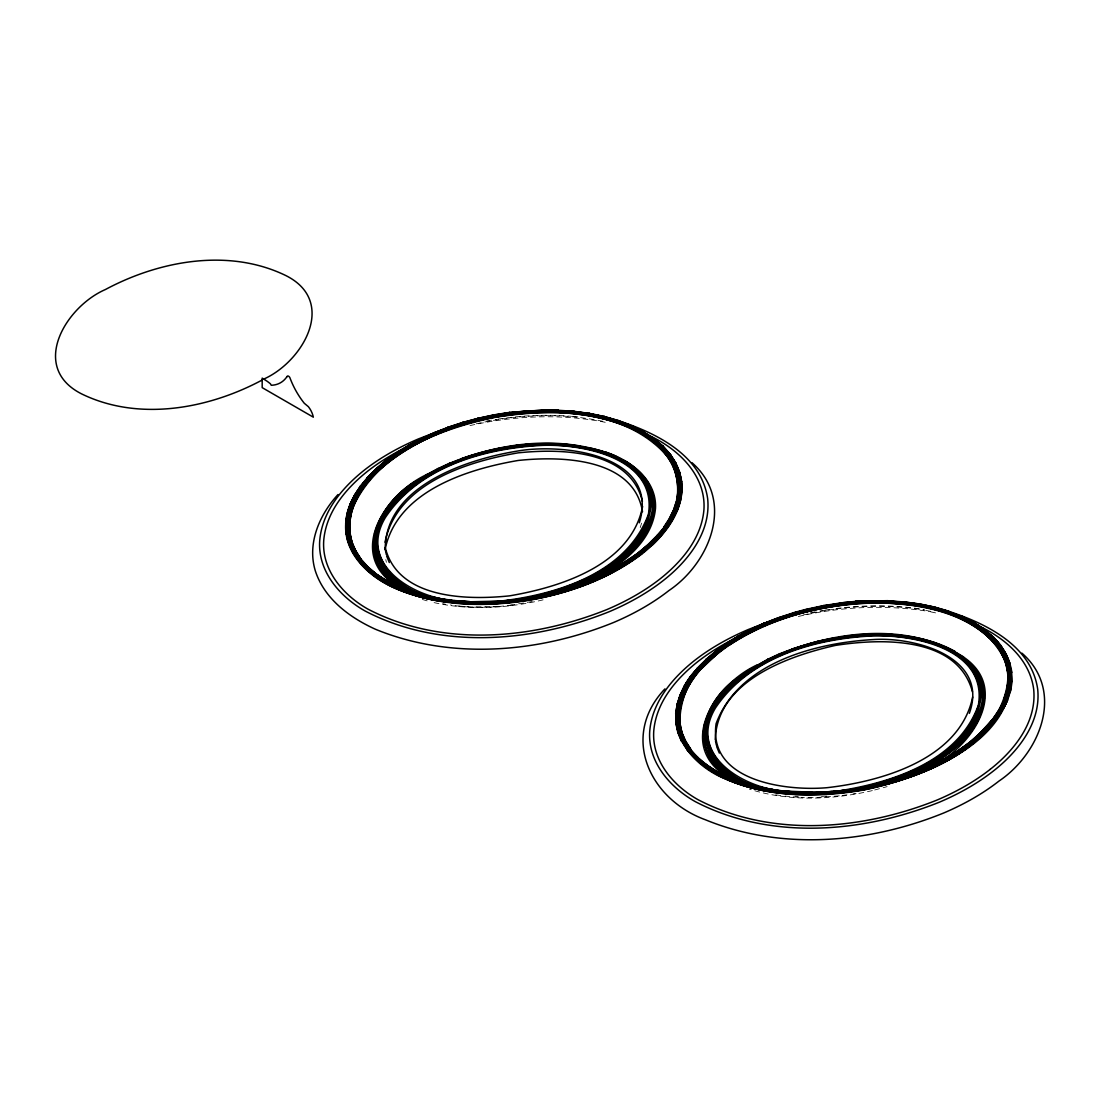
<?xml version="1.0" encoding="UTF-8"?>
<svg xmlns="http://www.w3.org/2000/svg" width="1100" height="1100" viewBox="0 0 1100 1100"><rect width="100%" height="100%" fill="white"/><g stroke="black" fill="none" stroke-linecap="round" stroke-linejoin="round"><path stroke-width="0.75" stroke-dasharray="5 3.75" d="M640.227 527.533L641.589 523.16M874.692 789.979L887.109 786.624M543.111 599.857C507.004 608.438 468.82 610.706 432.479 602.25M476.286 423.789C518.127 414.411 562.141 412.486 604.189 421.589M469.989 425.576C515.281 415.429 562.87 413.38 608.438 422.95M532.139 601.507L509.52 605.385M810.37 612.824L815.128 611.806M803.234 614.982L817.08 612.026M798.352 616.467C841.088 606.581 885.761 604.409 929.115 611.518M872.327 790.598C832.109 799.947 789.016 801.79 749.306 789.099M486.681 420.929L496.43 419.375M498.053 419.114C522.225 415.374 546.851 414.274 571.244 416.295M819.954 610.94L823.199 610.431M824.821 610.17L831.325 609.139M820.201 611.435L834.378 609.18M842.38 795.52L846.959 794.791M853.064 793.829L856.116 793.334M512.366 604.986C491.837 607.777 470.869 608.327 450.381 604.945M836.22 608.451L842.834 607.764M844.484 607.585C871.021 604.725 897.957 605.33 924.316 609.538M835.959 608.933C865.219 605.206 895.015 605.192 924.165 610.019M839.327 795.836L814.921 797.624L801.446 797.5M498.589 606.416L471.433 606.952L458.288 606.031M821.673 796.386L828.465 796.056M572.908 416.419L581.185 417.216M795.025 796.125L798.27 796.359M798.16 797.266L785.152 796.139M775.651 794.832L783.558 795.919M925.829 610.376L934.216 612.123M930.669 611.848L938.451 613.484M442.612 603.666L445.624 604.299M422.359 599.473L430.031 601.714M385.797 559.611L386.375 562.334"/><path stroke-width="1.5" d="M345.634 523.449L347.105 513.906M345.881 523.132L347.394 513.631L350.309 504.309L354.86 495M347.751 513.425C339.35 546.81 367.125 575.933 396.055 587.469C439.381 605.852 488.263 606.361 534.023 598.249M348.356 513.232C338.181 558.236 385.715 588.239 423.913 595.595M348.975 522.83C361.817 451.77 448.181 423.981 510.152 413.82C567.243 406.643 675.455 413.449 678.494 490.435M355.231 550.082C345.868 533.046 348.15 511.967 357.679 495.522M349.621 523.366L350.955 514.195M385.027 542.259C396.619 483.821 466.785 461.601 518.141 452.856C560.643 448.456 629.832 449.57 642.441 501.339M385.027 549.876C396.619 491.439 466.785 469.219 518.141 460.474C560.67 455.909 633.751 457.531 642.524 511.761M642.634 506.454C631.043 564.891 560.876 587.111 509.52 595.856C467.019 600.256 397.829 599.129 385.22 547.374M654.308 507.636C651.214 541.214 621.129 564.025 593.56 578.779M676.582 500.156L678.178 490.696M676.995 499.73C687.527 416.749 567.82 405.707 510.194 414.04C466.647 420.131 423.321 434.638 388.107 461.56C366.63 478.362 346.555 503.58 349.882 532.482M678.673 490.325L677.16 499.62L674.135 508.888M677.531 499.441L678.879 490.229L678.618 481.071L676.706 472.038M680.419 500.143C683.279 487.63 681.533 474.375 675.579 463.004M681.918 490.916C680.639 512.504 667.246 531.08 651.984 545.435M675.648 713.982L677.27 704.303M677.421 704.179C668.663 737.811 696.259 767.484 725.601 779.034C769.148 797.527 818.276 798.05 864.27 789.896C923.106 777.92 1024.196 739.062 1009.442 662.626M677.957 703.876C668.58 742.857 705.65 773.135 739.393 782.746M680.529 704.289L679.36 713.598L679.607 722.741M703.381 732.325L704.509 724.487L710.737 708.73M972.661 696.987C959.86 759.138 881.705 781.523 826.939 787.696C785.84 791.271 707.919 781.261 716.086 723.704C738.691 662.874 814.756 642.977 873.207 639.567C914.691 636.694 989.684 656.906 969.348 713.35M984.321 698.17C981.035 732.889 949.383 755.893 920.81 770.798M1006.61 690.69C1010.295 675.249 1006.211 658.873 997.026 646.112M1008.191 681.23L1006.72 690.539L1003.75 699.82M1008.893 680.763C1007.957 694.196 1002.1 706.695 994.125 717.365M1011.477 681.024C998.25 753.72 911.57 781.165 848.183 791.753C807.207 796.826 764.225 794.819 725.849 778.401C702.666 768.157 679.635 749.485 676.486 722.741M1010.694 691.006L1012.055 681.615L1011.67 672.1M346.995 514.058L350.157 504.433M347.944 513.342L350.845 504.047M351.918 503.965C334.001 544.94 373.684 582.381 410.864 591.594M350.817 514.03C354.118 500.582 361.625 488.62 370.714 478.308M374.495 533.954L380.71 518.196L390.871 504.034M639.32 522.816C660.289 454.905 563.654 443.094 518.141 450.945C467.129 459.126 385.069 486.049 385.22 549.271M653.166 515.46C643.197 550.619 609.111 571.67 577.651 585.681M673.736 509.286L676.844 499.868M674.479 508.695L677.339 499.524M675.744 508.544C699.105 447.026 621.995 414.893 573.567 412.06M679.91 499.716C662.283 555.17 601.535 581.212 549.574 594.701M680.556 500.294L677.627 509.644L667.425 527.918M677.009 704.591L679.938 695.241L684.585 685.74M677.132 704.44L684.888 685.534M677.586 704.055L680.501 694.746M680.873 694.581C676.101 706.42 674.52 719.73 678.26 732.077M681.491 694.471C658.144 756.154 735.543 789.044 784.355 791.285M680.694 704.426C691.35 664.428 730.18 640.502 765.696 624.635M681.092 704.907C684.351 691.405 692.024 679.566 700.851 669.034M983.194 706.008C973.225 741.152 939.125 762.218 907.679 776.229M1005.098 699.077C1021.061 664.345 992.612 628.526 960.561 616.729M1010.433 690.676C987.676 756.497 910.91 781.935 848.224 791.986C789.745 797.968 705.457 794.832 678.109 732.229M349.91 504.707L354.558 495.206M351.051 503.993L355.424 494.821L361.405 485.801M355.63 494.794C331.526 530.53 359.453 574.942 396.165 587.276C449.474 609.524 510.18 606.059 564.864 590.796M353.925 505.23C379.349 452.127 440.481 428.808 494.67 417.422C552.777 407.976 624.635 408.457 666.889 455.771M669.419 518.32L673.984 509.011M669.817 517.949L674.3 508.791M670.533 517.66L674.864 508.571M672.952 518.526L677.352 509.314M680.68 694.65L691.034 676.376M683.554 695.269L687.871 686.221M999.446 708.854C1043.845 616.825 901.34 592.46 840.207 604.574C796.702 610.816 753.17 624.869 717.984 651.929C694.306 670.161 671.55 700.274 681.519 731.734M999.831 708.482C1033.931 653.386 967.285 609.51 918.761 605.055M1000.56 708.207C1020.484 677.848 1002.994 637.629 971.96 622.971M1005.537 699.064C994.537 725.202 971.162 743.669 947.183 757.446M1002.98 709.06C1017.404 686.111 1012.949 654.486 992.475 636.625M1007.655 700.178C981.764 754.311 919.463 778.071 864.242 789.662C804.444 799.398 730.565 798.724 687.115 750.049M354.31 495.467L360.36 486.159M354.709 495.096L368.129 477.07L376.668 468.572M361.02 485.842C310.846 550.756 395.711 601.205 453.709 602.195C529.884 607.888 616.261 588.349 666.999 527.409M356.056 494.794C365.984 477.579 381.04 463.994 397.306 452.884M362.656 486.104C351.34 501.559 344.479 522.005 350.749 540.87M663.726 527.189L669.666 518.059M670.34 517.701L664.62 526.625L657.236 535.411M671.605 517.729C659.326 538.918 639.609 554.592 618.777 566.857M684.337 686.001L690.388 676.692M684.723 685.63L690.855 676.431M691.625 676.335C650.581 726.289 702.364 778.401 753.569 786.692M693.839 677.683C682.413 693.055 676.17 713.322 681.918 732.146M711.562 707.424L721.93 693.303M993.754 717.723L999.694 708.593M994.634 717.159L1000.354 708.249M995.239 717.117L1000.973 708.166M338.016 494.519C319.454 514.717 306.859 543.62 315.384 571.051C324.486 598.923 349.69 617.581 375.416 629.241C451.192 660.357 538.794 652.836 613.594 622.49A260.397 150.343 0 0 0 668.951 590.535C710.105 562.829 735.322 500.527 691.886 462.619M360.126 486.406L367.785 477.18M361.199 485.815L377.039 468.6M368.706 477.056C344.41 500.308 338.346 542.919 365.585 566.473M363.55 486.791C402.311 438.322 466.359 418.316 526.089 412.61C579.439 409.626 652.039 416.487 676.17 472.422M656.727 535.837C696.245 498.41 679.085 444.373 630.273 426.511C568.04 401.115 496.471 408.966 435.201 433.373M657.759 535.274C702.24 491.824 671.234 435.146 617.499 421.314M658.35 535.315C686.73 509.396 687.033 459.91 652.726 438.804M664.936 688.889C619.96 736.244 649.413 799.329 705.43 819.775C781.22 850.891 868.821 843.37 943.621 813.024A260.397 150.343 0 0 0 998.965 781.069C1040.133 753.362 1065.336 691.075 1021.914 653.152M690.154 676.954L697.661 667.796M690.69 676.5L706.695 659.106L716.389 651.007M691.226 676.349L698.335 667.576M698.72 667.59C664.62 698.019 672.774 752.62 714.477 771.622M693.715 677.504C732.449 629.062 796.441 609.07 856.13 603.377C909.425 600.394 981.942 607.241 1006.032 663.107M986.755 726.371L993.987 717.475M994.455 717.214L978.505 734.718M995.032 717.104L987.979 725.808L969.884 742.266M988.57 725.904C1006.39 707.094 1017.239 677.724 1004.176 653.359C989.945 627.55 961.001 614.666 933.68 607.612M997.013 717.942C946.275 778.883 859.911 798.421 783.736 792.729M367.276 477.592L376.324 468.627M369.504 477.29L377.809 468.875M648.491 544.184L657.085 535.494M648.973 543.785L657.58 535.301M649.467 543.675C689.205 513.576 690.03 454.836 642.249 432.149M649.852 543.702L658.144 535.288M660.151 536.553C619.327 579.15 559.474 597.864 502.026 603.13C449.171 606.031 382.759 599.789 351.78 550.674M697.304 668.126L706.351 659.161M698.527 667.576L716.567 651.035L727.334 643.418M707.451 659.244C673.86 685.163 664.799 739.489 704.949 764.266M700.961 669.226L718.506 652.671M730.056 685.3C689.934 717.296 699.243 770.454 748.99 785.111M979 734.319C1008.659 711.989 1023.041 664.015 991.513 636.817M988.378 725.849C973.638 741.977 955.13 754.188 935.577 763.716M375.678 469.081L385.866 460.501M376.489 468.586L386.196 460.46M376.846 468.572L386.554 460.501M379.074 470.14C427.652 427.776 494.395 411.015 557.783 412.445C604.931 414.576 677.6 431.915 677.916 490.999M639.086 552.186L648.835 543.854M639.554 551.815L649.303 543.689M640.021 551.719L649.66 543.675M650.237 543.799L629.998 559.474M705.705 659.615L716.045 651.007M709.197 660.88C749.251 624.827 803.344 608.341 856.144 603.598C905.135 600.889 963.284 606.114 996.916 646.305M737.619 678.04C700.796 701.855 687.252 756.951 733.287 779.446M729.245 685.891C757.872 660.192 794.846 645.659 832.232 638.399M969.114 742.72L979.151 734.264M990.082 769.436C1014.434 750.351 1036.997 721.944 1033.67 689.191C1029.71 658.625 1003.516 636.982 976.924 625.048M385.261 460.928L396.495 452.788M386.031 460.474L408.567 445.569M386.375 460.474L408.884 445.679M397.829 453.159C363.467 473.055 330.192 520.575 359.095 558.181M416.955 480.714C376.062 502.893 351.45 562.87 403.26 588.899M628.609 559.776L639.856 551.732M640.2 551.732L617.155 566.913L629.049 559.419M642.304 553.396C593.244 590.246 530.324 605.55 469.604 603.996C424.297 601.439 366.135 589.201 348.095 541.695M715.275 651.461L726.674 643.308M716.224 650.994L726.99 643.321M727.856 643.706C697.043 663.149 664.744 702.391 684.173 740.19M958.829 750.104L969.444 742.418M958.636 750.324L970.049 742.253M263.574 379.17C302.83 361.873 337.741 301.785 286.11 275.701C229.157 247.816 159.472 260.535 105.421 289.52C65.794 306.639 29.109 367.194 81.496 393.841C138.463 421.726 208.147 409.007 262.185 380.022M395.918 453.186L408.265 445.527M397.485 452.953L421.52 439.079M409.365 445.981C380.641 462.289 351.051 487.561 347.462 522.486C345.565 552.709 371.058 575.809 396.839 586.548M427.199 474.334C384.244 493.982 344.08 556.256 399.671 587.812M601.288 575.795C626.134 561.041 652.396 539.33 655.476 508.599C657.168 479.476 629.709 459.759 604.808 451.784M630.176 559.556L618.447 566.665L592.46 579.288M725.945 643.72L738.293 636.075M726.825 643.308C751.768 627.165 779.763 616.069 808.624 609.276M727.155 643.362L751.396 629.53M729.066 645.274C771.306 617.691 821.893 604.519 872.025 603.061M746.089 671.77L768.268 658.955M757.226 664.881C714.258 684.53 674.121 746.79 729.699 778.346M931.301 766.329C971.066 748.165 1011.89 688.875 962.596 656.425M947.265 757.336L959.214 749.925M960.713 750.42C926.97 772.461 887.645 785.207 847.825 790.268M407.591 445.926L420.805 438.817M408.416 445.541L434.527 432.809M408.732 445.61L434.803 432.974M409.214 445.857C431.076 433.881 454.451 424.614 478.775 419.059M422.098 439.615C387.021 457.435 346.129 487.891 348.837 531.822M426.374 474.815L438.254 468.421M428.574 474.306L431.337 472.835M434.101 471.35L436.865 469.879M604.876 573.416L617.829 566.527M604.808 573.526C647.102 554.716 704.907 503.841 668.993 454.245M594.344 579.521L599.899 576.538M618.612 566.748L592.735 579.425M606.581 573.801C652.369 554.648 711.562 492.814 661.884 446.146M737.619 636.46L750.956 629.365M751.974 629.998C716.856 647.845 675.936 678.329 678.645 722.301M758.601 664.854L780.024 654.266M934.821 764.074L947.856 757.061M936.457 764.197C978.601 745.168 1035.32 693.825 999.226 644.751M420.172 439.189L434.266 432.712M421.671 439.189C454.19 423.28 489.857 414.191 525.896 411.249M435.449 433.716C389.868 451.578 321.393 504.185 360.539 558.498M437.484 468.861L449.996 463.018M442.654 467.115L462.357 458.906M591.717 579.466L605.564 573.183M606.444 573.664C582.808 585.365 557.384 593.024 531.493 597.754M593.271 579.92C639.54 562.251 707.891 509.231 669.598 454.231M750.461 629.447L763.936 623.26M750.2 629.723L764.418 623.288M751.534 629.612C779.281 615.973 809.463 608.039 839.933 603.446M764.954 623.631C728.97 639.471 690.002 663.479 678.824 703.725C670.491 736.849 698.019 765.751 726.729 777.205M767.511 659.395L780.024 653.551M921.91 769.849L935.206 763.744M921.662 770.11L935.729 763.744M936.32 764.074L909.013 775.665L879.258 784.561M923.409 770.619C972.991 753.046 1045.77 689.26 992.104 636.639M433.647 432.919L448.319 427.212M448.553 427.309L418.206 439.01A253.385 146.286 0 0 0 364.361 470.099C342.21 487.658 321.956 511.692 319.688 540.98C317.721 571.436 340.12 597.025 365.255 611.077C440.495 650.21 532.689 642.441 609.455 611.6A253.385 146.286 0 0 0 663.3 580.511C688.132 561.069 711.067 532.098 707.671 498.74C701.374 454.85 655.861 432.822 618.186 420.64M434.665 432.877L448.786 427.501M449.309 463.43C501.325 442.021 562.678 434.321 615.821 456.211M564.286 589.27C599.885 575.644 639.678 554.098 651.269 515.006C658.914 484.44 630.479 460.075 603.831 452.416M564.795 589.889C600.586 576.194 640.585 554.524 652.217 515.226C660.605 479.6 623.714 454.946 593.244 448.855M577.844 584.898L592.336 579.26M577.789 585.007L592.598 579.356M548.35 593.808L564.163 589.696L592.859 579.521M568.398 589.311L576.111 586.286M593.395 580.085C559.24 594.041 522.624 601.645 485.746 602.47M579.452 585.764C624.621 568.7 682.371 536.374 680.817 480.975M763.675 623.466L778.236 617.719M778.566 617.856L748.234 629.544A253.385 146.286 0 0 0 694.375 660.632C672.237 678.191 651.984 702.226 649.701 731.527C647.749 761.97 670.134 787.559 695.283 801.625C770.523 840.744 862.716 832.975 939.469 802.148A253.385 146.286 0 0 0 993.327 771.045C1018.146 751.616 1041.095 722.631 1037.699 689.274C1031.401 645.384 985.875 623.356 948.2 611.174M765.091 623.769L779.048 618.296M779.171 618.447C740.479 632.816 699.614 655.023 682.165 694.54C668.731 724.309 688.174 757.515 715.591 770.921M779.336 653.964C836.866 630.795 908.944 621.651 963.518 656.961M781.564 653.661L790.831 650.045M894.314 779.804C929.912 766.178 969.705 744.631 981.282 705.54C989.615 670.244 953.095 645.769 922.886 639.746M894.822 780.423C939.084 766.727 1015.383 713.487 968.729 662.489M922.24 769.78L907.871 775.431C972.826 759.138 1062.133 674.327 972.593 622.462M908.779 775.431C954.91 758.367 1021.336 721.256 1008.26 662.227M909.246 775.954L923.285 770.454M447.837 427.309L462.894 422.359M447.7 427.501L463.183 422.496M448.663 427.405L478.514 418.605M433.991 432.836L443.011 429.866M461.739 458.562C492.979 447.453 526.391 442.406 559.515 443.891M468.779 456.789L473.591 455.207M551.127 592.817C593.904 578.93 651.104 551.705 651.214 499.579C639.65 448.058 572.619 442.832 529.595 445.115C475.214 450.587 414.783 469.507 383.46 517.536C359.439 555.074 397.499 591.69 433.634 597.768M551.581 593.45L578.188 584.691M563.324 589.765L578.627 584.815M579.342 585.585C544.28 598.139 506.894 603.749 469.686 602.498M777.782 617.939L793.004 612.92M777.727 618.035L808.445 609.029M764.005 623.37L808.803 609.592L840.084 603.955M779.501 618.998L794.021 614.212M791.766 649.096L818.001 641.259L845.79 636.24M792.385 649.44L803.619 645.741M881.155 783.351C923.918 769.464 981.131 742.239 981.227 690.112C969.678 638.591 902.633 633.38 859.622 635.649C805.227 641.121 744.81 660.055 713.487 708.07C689.452 745.607 727.526 782.224 763.661 788.301M881.595 783.984L908.311 775.225M893.338 780.299L908.655 775.349M908.889 775.541L879.079 784.314L863.005 787.628M894.602 780.78C944.309 765.311 1012.179 732.476 1010.831 671.509M909.48 776.311C874.418 788.989 836.921 794.159 799.714 793.031M462.564 422.469L478.17 418.275M462.454 422.647L478.335 418.399M475.2 454.671L480.164 453.337M483.464 452.444L488.428 451.096M538.12 596.337L563.846 589.49M792.742 612.906L808.032 608.781M792.468 613.181L823.996 605.715L855.924 601.783M805.227 645.205L815.141 642.524M868.148 786.871L893.777 780.01M878.378 784.341L894.08 780.148M894.699 780.945L863.844 788.205L847.963 790.735M477.812 418.344L493.707 414.906M477.716 418.522L493.9 415.071M478.431 418.495L509.864 412.775M478.692 418.894L494.244 415.745M502.205 447.865C456.569 457.297 407.509 476.355 381.631 517.481C360.236 549.739 388.644 587.977 421.891 595.719M495.921 449.501L498.919 448.855M502.507 448.236C454.946 458.288 401.28 478.761 378.826 525.277C360.112 571.312 415.951 600.957 454.341 600.751M524.562 598.524C574.695 587.606 639.526 563.777 650.457 506.99C649.44 455.139 583.275 444.414 542.933 444.909C486.819 447.288 425.906 464.874 389.263 509.974C356.922 547.745 394.611 592.048 435.572 597.589M533.019 596.998L548.886 593.615M532.991 597.094C575.561 589.201 618.035 573.265 650.623 543.977C672.842 524.576 689.769 491.356 674.589 462.784M533.761 597.506L549.326 594.179M807.785 608.96L823.859 605.536M808.541 609.152L839.987 603.598L871.97 601.164M827.447 639.719L830.445 639.072M854.576 789.058C904.723 778.14 969.554 754.311 980.471 697.524C979.454 645.686 913.303 634.947 872.946 635.442C816.846 637.821 755.92 655.408 719.29 700.507C686.936 738.279 724.625 782.581 765.586 788.122M863.088 787.463L878.817 784.094M861.506 788.287L879.161 784.424M863.912 788.384L879.505 785.056M493.529 414.934L509.616 412.376M493.405 415.168L509.768 412.555M494.175 415.58L510.015 413.243M501.916 448.209C535.961 442.214 571.601 441.966 604.808 452.499M517.467 599.335L533.225 596.819M517.344 599.582L533.486 596.998M514.58 600.105L533.624 597.217L501.82 601.535M823.474 605.605L839.781 603.089M841.06 790.529C894.053 781.907 958.843 760.402 978.409 704.963C987.47 649.151 914.21 634.507 872.987 635.896C814.825 638.632 749.169 657.236 715.33 708.194C686.373 756.965 748.041 790.79 789.374 791.532M847.385 790.02L863.431 787.463M846.258 790.378L863.569 787.641M863.775 788.04L827.956 792.564M509.438 412.527L541.929 410.204L574.049 411.428M509.41 412.624C550.179 408.183 592.817 409.736 631.098 425.783M509.96 413.064C554.592 408.169 602.332 409.97 642.579 431.929M526.006 411.964C473 416.955 418.454 432.96 378.001 468.985C348.673 491.425 335.225 539.426 366.561 566.184M515.295 445.624L529.072 444.194M515.556 446.05L518.98 445.692M525.8 444.978L529.224 444.62M497.805 601.37C555.17 595.1 626.519 573.925 648.381 514.429C657.442 458.618 584.196 443.974 542.96 445.362C484.811 448.085 419.141 466.703 385.303 517.66C356.345 566.431 418.014 600.256 459.346 600.999M517.701 599.514L501.545 601.136L517.798 599.734M855.8 601.342L839.451 603.061C870.898 599.582 903.031 600.146 933.955 607.214M840.029 603.776C871.159 600.352 903.031 600.243 933.598 607.764M856.061 602.704C806.933 606.952 757.405 621.5 717.819 651.764C694.086 669.996 671.701 699.957 680.982 731.459M845.322 636.158L859.375 634.824M859.499 635.223C807.263 640.255 751.424 658.034 717.503 700.342C688.476 733.727 715.66 777.562 753.857 786.184M827.832 791.904L847.674 789.965M831.545 791.766L847.77 790.144M847.866 790.405L815.746 792.591L799.796 792.33M848.059 791.106C816.599 795.107 784.327 794.53 753.404 787.064M525.607 410.85L558.058 410.3M525.924 411.4L541.942 410.63M501.683 601.026L469.769 601.796M484.701 602.002L501.765 601.274M346.789 522.61C350.433 595.045 445.885 605.715 501.793 601.398M501.902 602.058L469.672 602.69L438.35 599.459M855.979 602.112L887.893 601.494M859.086 634.727L872.85 634.178M859.251 635.154C880.798 633.696 902.564 634.879 923.643 639.76M831.696 791.574L815.691 792.316L784.231 791.037M814.729 792.536L831.751 791.711M815.76 793.018L831.875 792.234M831.93 792.591L799.7 793.224L768.364 789.992M541.874 409.929L558.03 410.08M541.97 411.194L573.485 412.445M888.071 600.669L855.649 601.301L888.085 600.834M871.956 600.861L904.076 601.961L887.975 600.793M871.997 601.934C921.992 601.961 996.119 612.989 1008.439 671.701M469.741 602.03L485.732 602.181M872.781 634.067C901.01 634.013 930.256 637.505 955.24 651.53M815.746 792.715L783.997 791.45L753.747 786.376M815.76 792.852L783.956 791.588M557.947 410.259L574.021 411.331M562.801 444.125L580.456 446.091M556.091 443.768L568.989 444.675L594.082 448.841M562.664 444.551L567.531 444.895M887.906 601.315C921.181 603.171 955.817 609.29 983.469 629.09M887.796 603.212C923.959 605.082 962.555 613.016 989.931 638.357M454.163 600.518L469.851 601.631M454.053 600.696L471.845 601.879M453.97 600.916L469.755 601.906M469.728 602.168C436.397 600.572 401.775 594.041 374.206 574.118M889.543 634.425L899.388 635.112M889.433 634.851L894.3 635.195M784.08 791.23L801.859 792.412M799.727 792.866C774.661 791.835 749.348 787.793 726.192 777.81M573.801 411.29L589.614 413.462M573.719 411.469L589.641 413.559M903.829 601.824L919.628 603.996M903.746 602.002L919.669 604.092M438.859 598.469L454.286 600.586M438.598 598.812L456.143 601.232M768.817 789.058L784.314 791.12M783.915 791.753L753.665 786.527L739.612 782.416M589.311 413.339L604.56 416.529M589.119 413.572L604.656 416.707M588.679 414.728C620.771 420.654 656.04 433.345 672.911 463.361M919.339 603.873L934.588 607.062M919.215 604.01L934.684 607.241M911.446 636.9L934.34 642.634L954.415 651.764M424.256 595.361L447.067 599.995M423.995 595.513L439.189 598.689M438.543 598.95L409.709 591.745M754.352 785.881L775.445 790.185M754.023 786.046L769.216 789.223M770.179 789.8L773.492 790.501M768.199 790.598C735.405 784.548 699.352 771.567 682.11 740.891M604.202 416.46L618.75 420.681M604.024 416.584L618.888 420.874M624.291 423.72L632.046 425.989L618.393 420.571M934.299 606.966L948.695 611.16M934.051 607.118L948.901 611.408M933.776 607.461L947.746 611.545M952.765 613.8L962.074 616.523M925.237 640.227L945.12 647.048M410.382 591.291L424.531 595.457M410.053 591.429L424.641 595.623M740.41 781.825L754.49 785.936M754.655 786.17L727.004 776.999L715.11 771.114M739.956 782.045L756.992 787.105M606.279 453.076L624.401 461.23M947.856 611.421L972.758 622.38M960.424 616.88C889.144 589.311 805.942 600.724 739.695 636.804C697.785 657.305 651.86 716.499 697.771 757.24M947.402 612.013C977.749 621.431 1011.175 645.301 1009.319 680.639M397.513 586.273L410.74 591.415M396.976 586.451L409.942 591.511M396.564 586.795L409.599 591.882M727.774 776.848L740.685 781.894M740.891 782.128L715.426 770.976M726.866 777.095L739.846 782.155M631.496 425.672L643.954 431.97M631.235 425.728L644.036 432.094M630.96 425.865C648.78 433.771 665.789 445.527 675.4 462.921M646.896 434.514C676.624 447.37 706.021 474.306 703.959 509.314C701.717 538.079 681.808 561.66 660.069 578.902A249.356 143.963 0 0 1 607.062 609.496C531.974 639.65 441.76 647.46 368.101 609.207C343.585 595.485 321.791 570.515 323.702 540.829C325.944 512.064 345.854 488.482 367.592 471.24A249.356 143.963 0 0 1 410.204 445.308M961.744 616.248L973.871 622.421M961.249 616.261L974.05 622.627M411.235 592.24C393.305 584.224 376.131 569.291 373.574 548.79M386.004 580.374L398.035 586.506M398.104 586.616L385.564 580.388L375.114 573.678M741.249 782.774C723.319 774.758 706.159 759.839 703.587 739.324M715.742 770.894L728.117 777.15M973.651 622.284L984.473 629.406M973.225 622.243L984.569 629.53M643.211 431.709L654.541 438.996M642.73 431.832L662.076 446.105M953.741 651.283C966.35 658.735 977.982 669.336 982.52 683.664M624.401 460.515C639.183 468.999 652.41 482.969 654.087 500.638M705.801 764.197L716.567 771.279M715.894 770.894C700.315 761.915 686.043 748.825 680.336 731.335M704.77 764.335L715.275 771.031M375.925 573.705L386.361 580.539M375.457 573.623L386.54 580.745M983.964 629.104L993.479 637.148M983.648 629.076L992.654 636.639M983.29 629.118L992.296 636.625M654.225 438.68L663.355 446.49L653.785 438.543M632.569 466.592C641.493 473.385 649.014 482.322 652.506 493.116M706.393 764.61L696.946 756.745L689.727 748.701L684.379 740.218M367.249 566.294L376.379 574.076M366.754 566.184L375.774 573.664M375.279 573.636L366.369 566.197L359.301 558.154M365.97 566.294L374.743 573.801M993.135 636.817L1000.697 645.356M992.819 636.68C1002.526 646.305 1009.896 658.584 1011.794 672.265M969.554 662.365C977.336 670.106 983.001 680.13 984.115 691.171M663.245 446.38L670.67 454.822M662.805 446.146L670.299 454.465M662.269 446.091L669.405 454.217M360.236 558.319L367.757 566.706M367.098 566.239L359.7 558.168L354.365 549.684L350.543 540.829M1000.464 645.109L1006.143 654.019L1009.841 663.025M670.56 454.685L676.129 463.485M670.148 454.382L675.881 463.224L679.814 472.491M685.396 740.74L690.786 749.293M684.942 740.41L690.553 749.045M355.369 550.206L360.772 558.759M360.071 558.25L354.558 549.725L350.955 540.925L349.044 531.891M1005.235 653.4C1020.773 682.082 1003.709 715.55 981.351 735.061C948.791 764.308 906.524 780.477 864.036 788.782C818.276 796.895 769.395 796.386 726.069 778.003C700.205 767.016 674.534 743.737 676.418 713.309M1002.32 654.527L1005.895 663.273L1007.806 672.251M675.207 462.866L679.071 471.886M672.293 463.994L675.881 472.739L677.779 481.717M716.678 746.598L719.331 753.101M681.67 731.857L685.506 740.891M681.354 731.624L685.107 740.506M684.777 740.327L681.175 731.541L679.264 722.508M681.56 741.565L677.861 732.559L675.909 723.332L675.771 713.817M386.65 556.064L389.317 562.554M355.479 550.357L351.78 541.461L349.745 532.331M972.469 691.873C957.577 635.869 880.935 638.371 835.519 645.398C787.628 656.178 716.911 681.216 715.247 739.819M679.704 472.34L681.766 481.717M679.25 471.982C688.971 504.089 666.38 534.655 642.4 553.589C610.967 577.734 572.908 591.882 534.256 599.349C488.263 607.516 439.134 606.98 395.587 588.5C369.586 577.445 343.516 553.946 345.744 523.284M678.879 471.804C688.765 503.676 666.27 534.545 642.07 553.011C610.692 577.101 572.701 591.223 534.119 598.675C492.759 606.114 449.24 606.114 408.98 592.996C380.944 583.564 350.625 564.08 346.294 532.331M715.523 741.166L716.389 745.25M679.773 722.865L681.808 731.995M385.509 550.632L386.375 554.702M351.904 541.612C342.678 510.194 364.788 480.288 388.369 461.931C419.251 438.226 456.624 424.325 494.601 416.982C539.399 409.035 587.276 409.475 629.709 427.474C654.954 438.212 680.268 461.065 678.04 490.834M347.957 541.86L346.143 532.482L346.032 523.009M1008.095 671.962L1008.343 681.092M1008.054 681.368C1010.611 646.154 976.979 622.394 947.018 612.81C907.624 599.967 865.054 600.023 824.574 607.296C767.236 619.451 679.195 652.149 679.91 723.016M984.115 690.456L984.321 698.885M681.656 481.566L682.027 491.081M654.087 499.922L654.308 508.351M349.332 523.064L349.594 532.207M735.914 637.931A249.356 143.963 0 0 0 697.62 661.774C675.881 679.016 655.971 702.598 653.73 731.362C651.819 761.049 673.612 786.019 698.129 799.741C771.774 838.008 862.001 830.184 937.09 800.03A249.356 143.963 0 0 0 990.082 769.436M737.344 637.23A249.356 143.963 0 0 1 740.231 635.841M287.018 376.654L286.192 377.712A54.312 31.364 60 0 1 271.26 385.261L270.435 383.831A49.28 28.449 60 0 0 267.025 381.191L262.185 378.111L262.185 387.64L313.335 417.175A15.166 8.759 60 0 0 308.385 406.697L304.274 403.26A54.312 31.364 60 0 1 290.991 380.49L290.166 378.469A2.337 1.347 60 0 0 288.585 376.214A2.337 1.347 60 0 0 287.018 376.654"/></g></svg>
